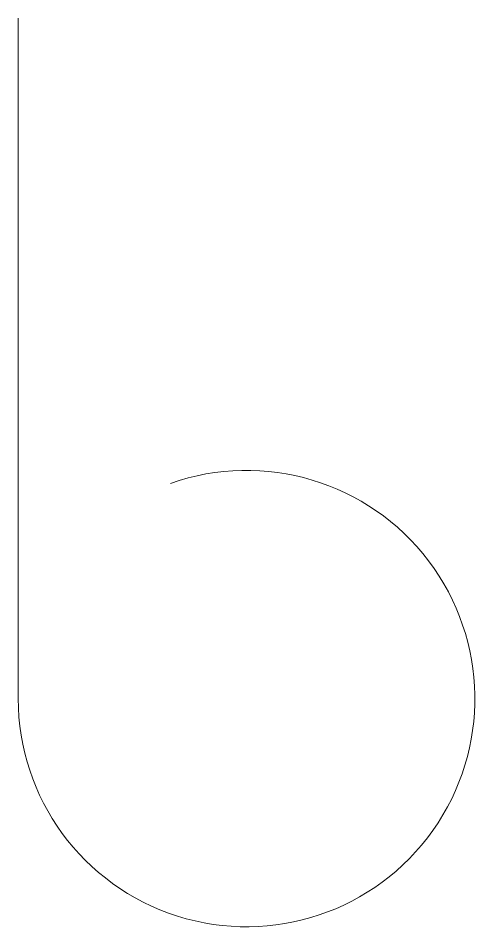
# Model space of a CAD drawing. Header units: millimetres. Extents: x 12 to 88, y 12 to 162.
import ezdxf

# ---------------------------------------------------------------- set-up
doc = ezdxf.new("R2010")
doc.units = ezdxf.units.MM
doc.layers.get('0').update_dxf_attribs({"linetype": 'CONTINUOUS', "lineweight": 0})

msp = doc.modelspace()

# ---------------------------------------------------------------- linework, layer by layer
msp.add_line((12.5, 50), (12.5, 161.8))
msp.add_arc((50, 50), 37.5, 180, 109.4712)

doc.saveas('drawing.dxf')
